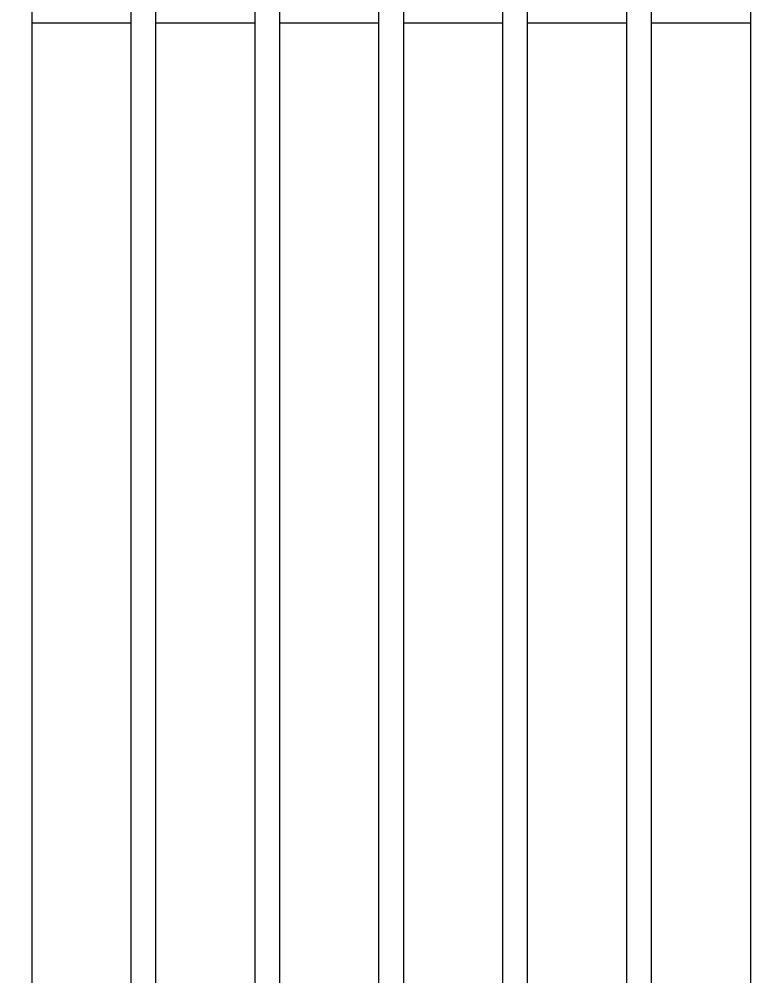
# Model space of a CAD drawing. Header units: metres. Extents: x -101133.8 to -101066.7, y -24899.3 to -24824.7.
# Drawn here: x -101102.9095 to -101102.8495, y -24833.7545 to -24833.6768 of the extents above; entities that cross this region are included whole.
import ezdxf

# ---------------------------------------------------------------- set-up
doc = ezdxf.new("R2010")
doc.units = ezdxf.units.M
doc.header["$LTSCALE"] = 0.2
doc.header["$PDSIZE"] = -5
doc.layers.add('CMT-COTATION DIVERS', color=1, linetype='Continuous')
doc.layers.add('CMT-CVC-MATERIEL', color=30, linetype='Continuous')
doc.styles.get("Standard").update_dxf_attribs({"font": 'arial.ttf'})
doc.dimstyles.get("Standard").update_dxf_attribs({"dimtxt": 0.18, "dimasz": 0.18, "dimexe": 0.18, "dimexo": 0.0625, "dimgap": 0.09, "dimtad": 0, "dimtih": 1, "dimtoh": 1, "dimdec": 4, "dimzin": 0, "dimdsep": 46, "dimtxsty": 'Standard', "dimcen": 0.09, "dimadec": 0, "dimazin": 0, "dimtfac": 1, "dimtdec": 4, "dimtofl": 0, "dimtmove": 0, "dimatfit": 3, "dimfxl": 1, "dimtolj": 1, "dimtzin": 0, "dimarcsym": 0})

# ---------------------------------------------------------------- blocks, each defined once
blk = doc.blocks.new('Cassette 600x600')
at = {"linetype": 'Continuous', "lineweight": 13}
for p, q in [((-20143.73, 337.005), (-20417.73, 337.005)), ((-20340.23, 337.005), (-20340.23, 329.005)), ((-20143.73, 329.005), (-20417.73, 329.005)), ((-20143.73, 327.005), (-20417.73, 327.005)), ((-20340.23, 327.005), (-20340.23, 319.005)), ((-20143.73, 319.005), (-20417.73, 319.005)), ((-20143.73, 317.005), (-20417.73, 317.005)), ((-20340.23, 317.005), (-20340.23, 309.005)), ((-20143.73, 309.005), (-20417.73, 309.005)), ((-20143.73, 307.005), (-20417.73, 307.005)), ((-20340.23, 307.005), (-20340.23, 299.005)), ((-20143.73, 299.005), (-20417.73, 299.005)), ((-20143.73, 297.005), (-20417.73, 297.005)), ((-20340.23, 297.005), (-20340.23, 289.005)), ((-20143.73, 289.005), (-20417.73, 289.005)), ((-20143.73, 287.005), (-20417.73, 287.005)), ((-20340.23, 287.005), (-20340.23, 279.005)), ((-20143.73, 279.005), (-20417.73, 279.005))]:
    blk.add_line(p, q, dxfattribs=at)
blk = doc.blocks.new('COT-45')
at = {"color": 0}
for p, q in [((0, -1), (0, 1)), ((-1, 0), (1, 0))]:
    blk.add_line(p, q, dxfattribs=at)
at = {"color": 0, "const_width": 0.4}
blk.add_lwpolyline([(-0.4419, -0.4419), (0.4419, 0.4419)], dxfattribs=at)
blk = doc.blocks.new('*D87')
at = {"layer": 'CMT-COTATION DIVERS', "color": 0, "lineweight": -2}
for p, q in [((-101106.435908, -24831.696781), (-101106.435908, -24834.830787)), ((-101102.469093, -24834.01305), (-101102.469093, -24834.830787)), ((-101106.410908, -24834.780787), (-101102.494093, -24834.780787))]:
    blk.add_line(p, q, dxfattribs=at)
at = {"layer": 'Defpoints', "color": 0, "lineweight": 15}
for p in [(-101106.435908, -24831.666781), (-101102.469093, -24833.98305), (-101102.469093, -24834.780787)]:
    blk.add_point(p, dxfattribs=at)
at = {"layer": 'CMT-COTATION DIVERS', "color": 0, "lineweight": -2, "xscale": 0.025, "yscale": 0.025, "zscale": 0.025, "rotation": 180}
blk.add_blockref('COT-45', (-101106.435908, -24834.780787), dxfattribs=at)
at = {"layer": 'CMT-COTATION DIVERS', "color": 0, "lineweight": -2, "xscale": 0.025, "yscale": 0.025, "zscale": 0.025}
blk.add_blockref('COT-45', (-101102.469093, -24834.780787), dxfattribs=at)
at = {"layer": 'CMT-COTATION DIVERS', "color": 0, "lineweight": 15, "insert": (-101104.452501, -24834.704968), "char_height": 0.075, "attachment_point": 5}
blk.add_mtext('\\A1;397', dxfattribs=at)

msp = doc.modelspace()

# ---------------------------------------------------------------- block references
at = {"layer": 'CMT-CVC-MATERIEL', "xscale": 0.001, "yscale": 0.001, "zscale": 0.001, "rotation": 90}
msp.add_blockref('Cassette 600x600', (-101102.571482, -24813.336798), dxfattribs=at)

# ---------------------------------------------------------------- dimensions: what is measured, and where the dimension line sits
at = {"layer": 'CMT-COTATION DIVERS', "lineweight": 15}
dim = msp.add_linear_dim(base=(-101102.469093, -24834.780787), p1=(-101106.435908, -24831.666781), p2=(-101102.469093, -24833.98305), dimstyle='Standard', override={"dimscale": 0.05, "dimtxt": 1.5, "dimasz": 0.5, "dimexe": 1, "dimexo": 0.6, "dimgap": 0.75, "dimtad": 1, "dimtih": 0, "dimtoh": 0, "dimdec": 0, "dimlfac": 100, "dimblk": 'COT-45', "dimcen": 0, "dimadec": 2, "dimazin": 2, "dimtdec": 2, "dimtix": 1, "dimtmove": 1, "dimfrac": 1}, dxfattribs=at)
dim.commit()
dim.dimension.update_dxf_attribs({"geometry": '*D87', "text_midpoint": (-101104.452501, -24834.704968)})

doc.saveas('drawing.dxf')
